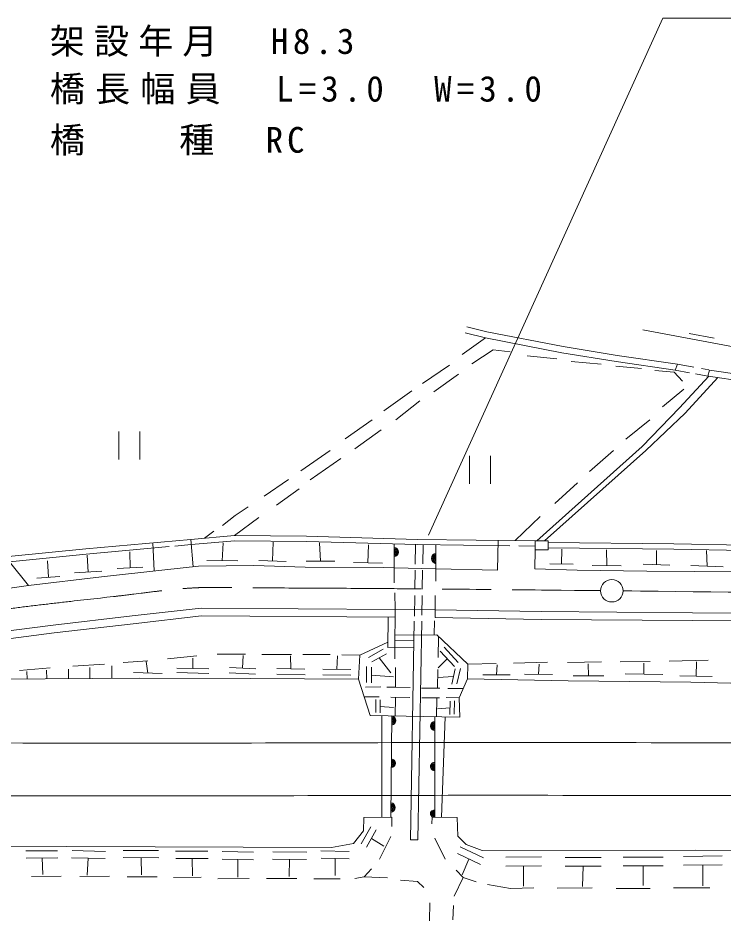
# Model space of a CAD drawing. Units: millimetres, scale not verified. Extents: x 40000 to 680000, y 20000 to 380000.
# Drawn here: x 124848 to 175168, y 264674 to 329048 of the extents above; entities that cross this region are included whole.
import ezdxf

# ---------------------------------------------------------------- set-up
doc = ezdxf.new("R2010")
doc.units = ezdxf.units.MM
doc.header["$LTSCALE"] = 1000
doc.linetypes.add('CHAIN', pattern=[18.5, 12, -1.5, 3.5, -1.5])
for name, color, linetype, lineweight in [('M-BGD', 7, 'Continuous', 13), ('M-BMK', 2, 'CHAIN', 13), ('M-BMK-SRVR', 3, 'Continuous', 13), ('M-STR-HTXT', 7, 'Continuous', 13), ('M-STR-STR1', 1, 'Continuous', 13)]:
    doc.layers.add(name, color=color, linetype=linetype, lineweight=lineweight)
doc.styles.add('ＭＳ ゴシック', font='')
doc.styles.get('ＭＳ ゴシック').set_extended_font_data('MS Gothic')

# ---------------------------------------------------------------- blocks, each defined once
blk = doc.blocks.new('田')
at = {"color": 7, "linetype": 'Continuous', "lineweight": 13}
for p, q in [((-0.75, 1), (-0.75, -1)), ((0.75, -1), (0.75, 1))]:
    blk.add_line(p, q, dxfattribs=at)

msp = doc.modelspace()

# ---------------------------------------------------------------- linework, layer by layer
at = {"layer": 'M-BGD'}
for p, q in [((158164, 306255), (156727, 306611)), ((158259, 306684), (156833, 307038)), ((163699, 305620), (158259, 306684)), ((180581, 304732), (169398, 306810)), ((172684, 306562), (174473, 306231)), ((156518, 305059), (158164, 306255)), ((163621, 305187), (158164, 306255)), ((157196, 304403), (158722, 305382)), ((158722, 305382), (159917, 305255)), ((167483, 304557), (163621, 305187)), ((167550, 304992), (163699, 305620)), ((161138, 304975), (163248, 304759)), ((164278, 304556), (166426, 304378)), ((171692, 303951), (167483, 304557)), ((171850, 304373), (167550, 304992)), ((153683, 303000), (155615, 304296)), ((167469, 304238), (169287, 304072)), ((170253, 303920), (171614, 303805)), ((171848, 304369), (171692, 303951)), ((171692, 303951), (172702, 303765)), ((171848, 304369), (173015, 304155)), ((173560, 304055), (174090, 303958)), ((174011, 303525), (174141, 303950)), ((174141, 303950), (180672, 302954)), ((154476, 302394), (156243, 303653)), ((171614, 303805), (172224, 303157)), ((172001, 301260), (174084, 303514)), ((172402, 300883), (174741, 303413)), ((173132, 303686), (174011, 303525)), ((174075, 303515), (180599, 302520)), ((170787, 301339), (172313, 302598)), ((150911, 301054), (152920, 302466)), ((151768, 300411), (153484, 301746)), ((169350, 298495), (172001, 301260)), ((169597, 298219), (172402, 300883)), ((148178, 299058), (150085, 300393)), ((168182, 299026), (169886, 300412)), ((148856, 298339), (150725, 299699)), ((145000, 296770), (147085, 298207)), ((161825, 291779), (169350, 298495)), ((162381, 291779), (169597, 298219)), ((165589, 296725), (167293, 298225)), ((145678, 296114), (147865, 297652)), ((142389, 294969), (144127, 296147)), ((143262, 294321), (144877, 295478)), ((163103, 294433), (164731, 295908)), ((139423, 292880), (140325, 293591)), ((140325, 293591), (141253, 294189)), ((140281, 292160), (142016, 293431)), ((160277, 291797), (162074, 293518)), ((138140, 291970), (138812, 292460)), ((137156, 291882), (129672, 291205)), ((134549, 289633), (134459, 291638)), ((140281, 292160), (137156, 291882)), ((137326, 289923), (137156, 291882)), ((140296, 291780), (137190, 291503)), ((139404, 290360), (139470, 291621)), ((145416, 292101), (140281, 292160)), ((145409, 291721), (140296, 291780)), ((142986, 290340), (143026, 291687)), ((153290, 291502), (145409, 291721)), ((153298, 291882), (145416, 292101)), ((146410, 290320), (146330, 291621)), ((161699, 291779), (153298, 291882)), ((159022, 289677), (159077, 291811)), ((161699, 291779), (161699, 291135)), ((162649, 291779), (161699, 291779)), ((162649, 291779), (162649, 291135)), ((162649, 291655), (171600, 291557)), ((129672, 291205), (124169, 290648)), ((135612, 291361), (129708, 290827)), ((132829, 289856), (132809, 290981)), ((137190, 291503), (136015, 291397)), ((149793, 290208), (149820, 291501)), ((151667, 291547), (151667, 289850)), ((153191, 291503), (153166, 290120)), ((159901, 291421), (153290, 291502)), ((153721, 291497), (153697, 290139)), ((154630, 289780), (154623, 291486)), ((161695, 291399), (160558, 291413)), ((161699, 291135), (161687, 289776)), ((161699, 291135), (162649, 291135)), ((162649, 291275), (171595, 291177)), ((163591, 290118), (163621, 291183)), ((166816, 290009), (166806, 291123)), ((170359, 290078), (170349, 291083)), ((171595, 291177), (180232, 291038)), ((171600, 291557), (180239, 291418)), ((173961, 289969), (173932, 291083)), ((129708, 290827), (124249, 290274)), ((127007, 289179), (126937, 290344)), ((129853, 289547), (129783, 290742)), ((140514, 290348), (138293, 290372)), ((143966, 290310), (142007, 290370)), ((125600, 288581), (124249, 290274)), ((130798, 289219), (135299, 289715)), ((133742, 289901), (131915, 289811)), ((135299, 289715), (137721, 289963)), ((137721, 289963), (141649, 290020)), ((141649, 290020), (145311, 289887)), ((145311, 289887), (150898, 289868)), ((147437, 290320), (145383, 290320)), ((150820, 290190), (148766, 290226)), ((150898, 289868), (151667, 289850)), ((154630, 289780), (159022, 289677)), ((161687, 289776), (164707, 289681)), ((164424, 290109), (162758, 290127)), ((167846, 289991), (165786, 290026)), ((171317, 290051), (169400, 290105)), ((175117, 289933), (172806, 290005)), ((125600, 288581), (130798, 289219)), ((127822, 289242), (126192, 289117)), ((130829, 289601), (128877, 289494)), ((153158, 289674), (153135, 288322)), ((153689, 289682), (153665, 288326)), ((164707, 289681), (169665, 289605)), ((169665, 289605), (176473, 289567)), ((120756, 287913), (125600, 288581)), ((153127, 287882), (153101, 286408)), ((153657, 287889), (153632, 286472)), ((132986, 286422), (137898, 286982)), ((151722, 286886), (137898, 286982)), ((151722, 286886), (151731, 286326)), ((154583, 286306), (154593, 286866)), ((154593, 286866), (162144, 286732)), ((154593, 286866), (154593, 286666)), ((162144, 286732), (172929, 286646)), ((172929, 286646), (185401, 286560)), ((127347, 285764), (132986, 286422)), ((127415, 285208), (133050, 285866)), ((133050, 285866), (137928, 286421)), ((151731, 286326), (137928, 286421)), ((151231, 286329), (151211, 284168)), ((151731, 286326), (151716, 284673)), ((153094, 286040), (152820, 270468)), ((153625, 286049), (153350, 270459)), ((154509, 285076), (154525, 286069)), ((154583, 286306), (162137, 286172)), ((162137, 286172), (172925, 286086)), ((172925, 286086), (185394, 286000)), ((120227, 284853), (127347, 285764)), ((120264, 284293), (127415, 285208)), ((149202, 283618), (151215, 284546)), ((151716, 284673), (151709, 283369)), ((151716, 284673), (153076, 284686)), ((154691, 285077), (151726, 285058)), ((156909, 282985), (154691, 285077)), ((154799, 283455), (154814, 284961)), ((149825, 283458), (150866, 284042)), ((151211, 284168), (153081, 284186)), ((154944, 283913), (155951, 282815)), ((155226, 284191), (156233, 283093)), ((135505, 283355), (137602, 283565)), ((137307, 282670), (137313, 283416)), ((139033, 283698), (141054, 283698)), ((140854, 282703), (140896, 283595)), ((142236, 283660), (144334, 283679)), ((144294, 282648), (144267, 283581)), ((145154, 283679), (147099, 283679)), ((147578, 282616), (147610, 283568)), ((147939, 283641), (149202, 283618)), ((149116, 281905), (149202, 283618)), ((150069, 283145), (151111, 283728)), ((150590, 283436), (151420, 282371)), ((155447, 283364), (154789, 282714)), ((171256, 283195), (174040, 283271)), ((124946, 282535), (127145, 282713)), ((128435, 281951), (128434, 282633)), ((128747, 282840), (131010, 282980)), ((129960, 281959), (129960, 282734)), ((131537, 281967), (131524, 282862)), ((132345, 283094), (134087, 283209)), ((134089, 282341), (133990, 283177)), ((138444, 282643), (136169, 282697)), ((141792, 282655), (139917, 282751)), ((145298, 282630), (143291, 282666)), ((148575, 282598), (146581, 282634)), ((149678, 281671), (149678, 282804)), ((150054, 281640), (150054, 282773)), ((151743, 282742), (151760, 281335)), ((154754, 281273), (154776, 282602)), ((156007, 282643), (155767, 281556)), ((156377, 282666), (156137, 281579)), ((156884, 281930), (156909, 282985)), ((156909, 282985), (158936, 283023)), ((158962, 282219), (158996, 282929)), ((160176, 283042), (162598, 283118)), ((161955, 282266), (161994, 282982)), ((164009, 283099), (166431, 283137)), ((165511, 282153), (165484, 283009)), ((167766, 283137), (169902, 283176)), ((169465, 282272), (169452, 283049)), ((173187, 282126), (173207, 283141)), ((120237, 281906), (133510, 281978)), ((125485, 281935), (125472, 282455)), ((126909, 281942), (126883, 282556)), ((135110, 282305), (133068, 282377)), ((133510, 281978), (141415, 281949)), ((138441, 282324), (136166, 282378)), ((141774, 282273), (139899, 282369)), ((145310, 282230), (143303, 282266)), ((148561, 282190), (146567, 282226)), ((150054, 282206), (151610, 282078)), ((155887, 282099), (154776, 282028)), ((159936, 282213), (157989, 282225)), ((162958, 282254), (160951, 282278)), ((166597, 282159), (164424, 282147)), ((170803, 282242), (168127, 282302)), ((174339, 282108), (172035, 282144)), ((141415, 281949), (149116, 281905)), ((149116, 281905), (149955, 279311)), ((150708, 281356), (149627, 281348)), ((151760, 281335), (151130, 281341)), ((151760, 281335), (152802, 281327)), ((156299, 280583), (156884, 281930)), ((164056, 281805), (156884, 281930)), ((172809, 281710), (164056, 281805)), ((182192, 281467), (172809, 281710)), ((153616, 281273), (154913, 281273)), ((155493, 281243), (156583, 281238)), ((149518, 280663), (150587, 280649)), ((150346, 279535), (150354, 280473)), ((150657, 279504), (150665, 280442)), ((151431, 280626), (152777, 280608)), ((151721, 279283), (151760, 280622)), ((153634, 280574), (154880, 280574)), ((154674, 279236), (154700, 280574)), ((155363, 280599), (156299, 280583)), ((155646, 280338), (155635, 279400)), ((155958, 280361), (155946, 279423)), ((156350, 279209), (156299, 280583)), ((150661, 279973), (151600, 279881)), ((155640, 279869), (154738, 279803)), ((149955, 279311), (156350, 279209)), ((150781, 272069), (150788, 279298)), ((151488, 279287), (151429, 272075)), ((154548, 272080), (154555, 279238)), ((155032, 272073), (155288, 279226)), ((149482, 271103), (149501, 272057)), ((149501, 272057), (151503, 272076)), ((151503, 272076), (151503, 271409)), ((154343, 271591), (154369, 272082)), ((154369, 272082), (156149, 272057)), ((156149, 272057), (156200, 270726)), ((148757, 270207), (149482, 271103)), ((149302, 270174), (150007, 271392)), ((149682, 269943), (150387, 271161)), ((150035, 270552), (150922, 270013)), ((151420, 270684), (150607, 269069)), ((152820, 270468), (153350, 270459)), ((154569, 270587), (155306, 269087)), ((156200, 270726), (156784, 270116)), ((109710, 270078), (128328, 269993)), ((128328, 269993), (147193, 269921)), ((147193, 269921), (148757, 270207)), ((156374, 269959), (158030, 269178)), ((156784, 270116), (157937, 269700)), ((125411, 269664), (127650, 269682)), ((125437, 269159), (127677, 269177)), ((126557, 269168), (126620, 267991)), ((128660, 269176), (131048, 269116)), ((128695, 269691), (131084, 269631)), ((129854, 269146), (129770, 267943)), ((132339, 269707), (134871, 269695)), ((132351, 269188), (134883, 269176)), ((133617, 269182), (133645, 267969)), ((136082, 269655), (138387, 269655)), ((136096, 269125), (138401, 269125)), ((137248, 269125), (137281, 267890)), ((139393, 269084), (141626, 269036)), ((139395, 269625), (141628, 269578)), ((143002, 269601), (145426, 269589)), ((146442, 269679), (148448, 269631)), ((146446, 269157), (148452, 269109)), ((147449, 269133), (147458, 267916)), ((156165, 269478), (157821, 268698)), ((156993, 269088), (156504, 267967)), ((157937, 269700), (173121, 269716)), ((159609, 269216), (162165, 269240)), ((163856, 269207), (166423, 269195)), ((167973, 269221), (170839, 269221)), ((172291, 269276), (175032, 269312)), ((173121, 269716), (188654, 269659)), ((140510, 269060), (140505, 267797)), ((142992, 269077), (145416, 269066)), ((144204, 269071), (144181, 267850)), ((159608, 268591), (162163, 268615)), ((160885, 268603), (160882, 267145)), ((163842, 268588), (166409, 268576)), ((165126, 268582), (165093, 267138)), ((167977, 268612), (170843, 268612)), ((169410, 268612), (169419, 267191)), ((172294, 268643), (175035, 268679)), ((173665, 268661), (173672, 267184)), ((125805, 267843), (127928, 267855)), ((129263, 267843), (131374, 267868)), ((132620, 267830), (134756, 267830)), ((149526, 267811), (148852, 267696)), ((150035, 268383), (149526, 267811)), ((149526, 267811), (151176, 267750)), ((156082, 268299), (156578, 267778)), ((135925, 267779), (137909, 267792)), ((139078, 267677), (141316, 267690)), ((142549, 267703), (144710, 267703)), ((145931, 267677), (147813, 267665)), ((152117, 267572), (153324, 267496)), ((153324, 267496), (153769, 267051)), ((155929, 266430), (156578, 267778)), ((156578, 267778), (157493, 267473)), ((158320, 267269), (159960, 266989)), ((159960, 266989), (161612, 267028)), ((163278, 267002), (165782, 267028)), ((167480, 266996), (169902, 266996)), ((171561, 267034), (174173, 267034)), ((154189, 264674), (154202, 265958)), ((155853, 264752), (155879, 265769))]:
    msp.add_line(p, q, dxfattribs=at)
for centre, radius, start, end in [((151641, 290975), 326, 274.56432, 85.43568), ((151646, 290975), 261, 274.56432, 85.43568), ((151657, 290975), 130, 274.56432, 85.43568), ((151662, 290975), 65.2, 274.56432, 85.43568), ((151652, 290975), 196, 274.56432, 85.43568), ((154716, 290526), 389, 103.43997, 257.02471), ((154698, 290526), 311, 103.43997, 257.02471), ((154680, 290526), 233, 103.43997, 257.02471), ((154663, 290526), 156, 103.43997, 257.02471), ((154645, 290526), 77.8, 103.43997, 257.02471), ((151462, 278964), 324, 273.70732, 85.35243), ((151466, 278964), 259, 273.70732, 85.35243), ((151471, 278964), 194, 273.70732, 85.35243), ((151476, 278964), 129, 273.70732, 85.35243), ((151481, 278964), 64.7, 273.70732, 85.35243), ((154592, 278566), 338, 96.44194, 263.44728), ((154585, 278566), 271, 96.44194, 263.44728), ((154577, 278566), 203, 96.44194, 263.44728), ((154569, 278566), 135, 96.44194, 263.44728), ((154562, 278566), 67.7, 96.44194, 263.44728), ((151457, 275919), 303, 270.14993, 88.90982), ((151458, 275919), 182, 270.14993, 88.90982), ((151458, 275919), 243, 270.14993, 88.90982), ((151459, 275919), 121, 270.14993, 88.90982), ((151460, 275919), 60.7, 270.14993, 88.90982), ((154545, 275679), 294, 88.75395, 271.13527), ((154546, 275679), 235, 88.75395, 271.13527), ((154548, 275679), 176, 88.75395, 271.13527), ((154549, 275679), 118, 88.75395, 271.13527), ((154550, 275679), 58.8, 88.75395, 271.13527), ((151389, 272760), 345, 277.05325, 82.00649), ((151398, 272760), 276, 277.05325, 82.00649), ((151407, 272760), 207, 277.05325, 82.00649), ((151416, 272760), 138, 277.05325, 82.00649), ((151425, 272760), 69, 277.05325, 82.00649), ((154499, 272326), 251, 78.78674, 281.10249), ((154509, 272326), 201, 78.78674, 281.10249), ((154519, 272326), 151, 78.78674, 281.10249), ((154529, 272326), 100, 78.78674, 281.10249), ((154538, 272326), 50.3, 78.78674, 281.10249)]:
    msp.add_arc(centre, radius, start, end, dxfattribs=at)
for points in [[(67202, 277547), (75944, 277546), (84686, 277569), (93429, 277544), (105114, 277511), (116800, 277376), (128485, 277351), (139155, 277329), (149825, 277401), (160495, 277394), (171730, 277387), (182965, 277359), (194199, 277308), (207487, 277248), (220774, 277109), (234061, 277051), (262016, 276928), (289971, 276955), (317926, 276858), (347758, 276754), (377590, 276524), (407423, 276439), (447985, 276324), (488548, 276420), (529111, 276316), (542438, 276282), (555765, 276207), (569092, 276152)], [(67218, 273785), (75961, 273784), (84703, 273807), (93446, 273782), (105131, 273749), (116816, 273613), (128502, 273589), (139172, 273567), (149842, 273638), (160512, 273632), (171746, 273625), (182981, 273597), (194216, 273546), (207504, 273486), (220791, 273347), (234078, 273289), (262033, 273166), (289988, 273193), (317943, 273095), (347775, 272991), (377607, 272762), (407439, 272677), (448002, 272562), (488565, 272588), (529128, 272554), (542438, 272543), (555749, 272536), (569060, 272527)]]:
    msp.add_open_spline(points, degree=3, knots=[0, 0, 0, 0, 1, 1, 1, 2, 2, 2, 3, 3, 3, 4, 4, 4, 5, 5, 5, 6, 6, 6, 7, 7, 7, 8, 8, 8, 9, 9, 9, 9], dxfattribs=at)
at = {"layer": 'M-BMK'}
for points, knots in [([(67950, 289190), (70612, 289203), (73275, 289255), (75936, 289201), (77139, 289176), (78344, 289165), (79541, 289048), (80456, 288959), (81361, 288784), (82268, 288629), (83926, 288344), (85572, 287993), (87226, 287689), (88693, 287420), (90165, 287179), (91631, 286907), (92389, 286767), (93136, 286562), (93901, 286469), (94747, 286365), (95603, 286351), (96456, 286335), (97843, 286310), (99230, 286388), (100617, 286399), (106847, 286447), (113078, 286371), (119309, 286403), (119733, 286405), (120158, 286383), (120580, 286416), (121777, 286507), (122954, 286770), (124143, 286924), (126644, 287248), (129151, 287520), (131657, 287801), (133573, 288016), (135482, 288318), (137407, 288421), (138708, 288491), (140013, 288425), (141316, 288421), (144683, 288412), (148050, 288392), (151417, 288367), (156405, 288330), (161392, 288277), (166379, 288223)], [0, 0, 0, 0, 1, 1, 1, 2, 2, 2, 3, 3, 3, 4, 4, 4, 5, 5, 5, 6, 6, 6, 7, 7, 7, 8, 8, 8, 9, 9, 9, 10, 10, 10, 11, 11, 11, 12, 12, 12, 13, 13, 13, 14, 14, 14, 15, 15, 15, 16, 16, 16, 16]), ([(167977, 288206), (174646, 288132), (181316, 288054), (187985, 287978), (199255, 287849), (210526, 287700), (221797, 287592), (231445, 287498), (241093, 287446), (250741, 287363), (256184, 287316), (261628, 287263), (267071, 287209)], [0, 0, 0, 0, 1, 1, 1, 2, 2, 2, 3, 3, 3, 4, 4, 4, 4])]:
    msp.add_open_spline(points, degree=3, knots=knots, dxfattribs=at)
at = {"layer": 'M-BMK-SRVR'}
msp.add_circle((167178, 288214), 800, dxfattribs=at)
at = {"layer": 'M-STR-HTXT'}
for p, q in [((154102, 292180), (170816, 329048)), ((170816, 329048), (202046, 329048))]:
    msp.add_line(p, q, dxfattribs=at)
at = {"layer": 'M-STR-STR1'}
for p, q in [((151667, 289850), (151667, 288781)), ((151667, 289850), (154630, 289780)), ((154634, 288895), (154630, 289780)), ((151705, 288056), (151722, 286886)), ((154593, 287883), (154593, 286866)), ((154593, 286866), (151722, 286886))]:
    msp.add_line(p, q, dxfattribs=at)

# ---------------------------------------------------------------- block references
at = {"layer": 'M-BGD', "xscale": 1000, "yscale": 1000}
for p in [(132782, 298582), (157780, 296830)]:
    msp.add_blockref('田', p, dxfattribs=at)

# ---------------------------------------------------------------- texts
at = {"layer": 'M-STR-HTXT', "char_height": 1833, "attachment_point": 7, "style": 'ＭＳ ゴシック'}
for s, insert in [('\\T1.26;架設年月\u3000H8.3', (127113, 326285)), ('\\T1.29;橋長幅員\u3000L=3.0\u3000W=3.0', (127113, 322885)), ('\\T1.23;橋\u3000\u3000種\u3000RC', (127113, 319247))]:
    msp.add_mtext(s, dxfattribs=dict(at, insert=insert))

doc.saveas('drawing.dxf')
